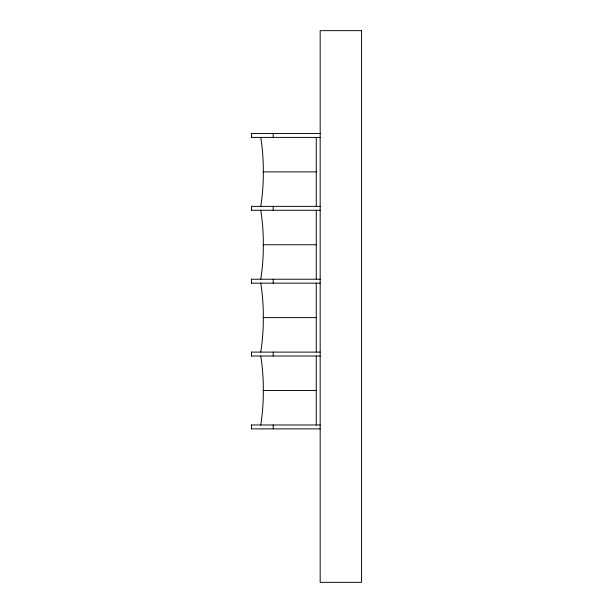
<?xml version="1.0" encoding="UTF-8"?>
<svg xmlns="http://www.w3.org/2000/svg" width="613" height="613" viewBox="0 0 613 613"><rect width="100%" height="100%" fill="white"/><g stroke="black" fill="none" stroke-linecap="round" stroke-linejoin="round"><path stroke-width="0.92" d="M251.43 133.496L320.17 133.496M251.43 137.404L320.17 137.404M260.747 206.366A208.382 208.382 0 0 0 263.299 171.885L316.323 171.885M251.43 206.366L320.17 206.366M251.43 210.274L320.17 210.274M260.747 210.274A208.382 208.382 0 0 1 263.299 244.756L316.323 244.756M251.43 279.237L320.17 279.237M251.43 283.145L320.17 283.145M260.747 352.107A208.382 208.382 0 0 0 263.299 317.626L316.323 317.626M251.43 352.107L320.17 352.107M251.43 356.015L320.17 356.015M260.747 424.978A208.382 208.382 0 0 0 263.299 390.496L316.323 390.496M251.43 424.978L320.17 424.978M251.43 428.885L320.17 428.885M316.262 137.404L316.262 206.366M316.262 210.274L316.262 279.237M316.262 283.145L316.262 352.107M316.262 356.015L316.262 424.978M273.206 133.496L273.206 137.404M273.206 206.366L273.206 210.274M273.206 279.237L273.206 283.145M273.206 352.107L273.206 356.015M273.206 424.978L273.206 428.885M251.545 133.496L251.545 137.404M251.545 206.366L251.545 210.274M251.545 279.237L251.545 283.145M251.545 352.107L251.545 356.015M251.545 424.978L251.545 428.885M260.747 137.404A208.382 208.382 0 0 1 263.299 171.885M263.299 244.756A208.382 208.382 0 0 1 260.747 279.237M260.747 283.145A208.382 208.382 0 0 1 263.299 317.626M260.747 356.015A208.382 208.382 0 0 1 263.299 390.496M361.578 30.65L320.17 30.65L320.17 582.35L361.578 582.35L361.578 30.65"/></g></svg>
